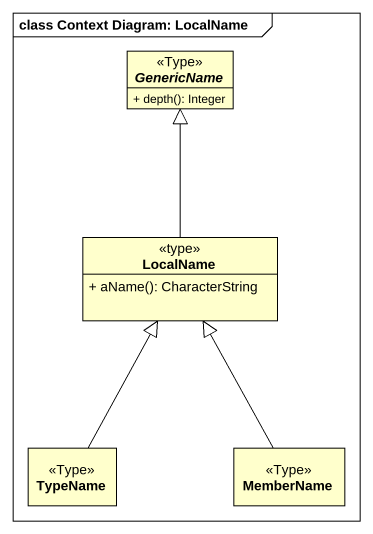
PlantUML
@startuml
mainframe class Context Diagram: LocalName
hide circle
hide empty members
skinparam classAttributeIconSize 0
abstract class GenericName <<Type>> {
  + depth(): Integer
}
class LocalName <<type>> {
  + aName(): CharacterString
}
class TypeName <<Type>>
class MemberName <<Type>>
LocalName -up-|> GenericName
TypeName -up-|> LocalName
MemberName -up-|> LocalName
@enduml
